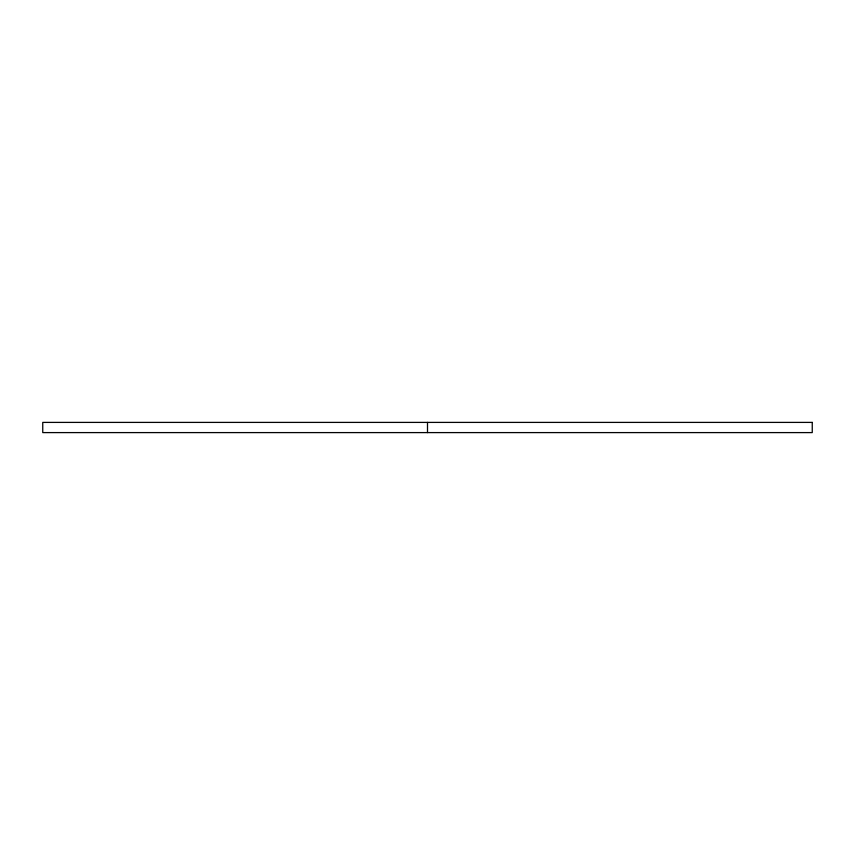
<?xml version="1.0" encoding="UTF-8"?>
<svg xmlns="http://www.w3.org/2000/svg" width="855" height="855" viewBox="0 0 855 855"><rect width="100%" height="100%" fill="white"/><g stroke="black" fill="none" stroke-linecap="round" stroke-linejoin="round"><path stroke-width="1.28" d="M427.5 422.402L427.5 432.598M812.25 422.402L42.75 422.402L42.75 432.598L812.25 432.598L812.25 422.402"/></g></svg>
